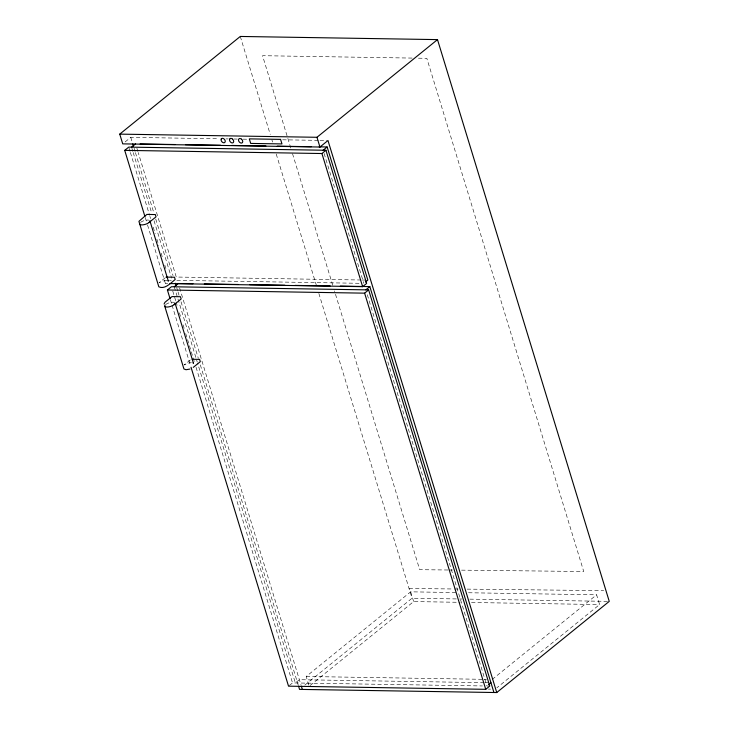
<?xml version="1.0" encoding="UTF-8"?>
<svg xmlns="http://www.w3.org/2000/svg" width="729" height="729" viewBox="0 0 729 729"><rect width="100%" height="100%" fill="white"/><g stroke="black" fill="none" stroke-linecap="round" stroke-linejoin="round"><path stroke-width="0.55" stroke-dasharray="3.65 2.73" d="M125.142 141.918L130.764 137.362L219.174 138.774M165.173 277.813L159.022 282.797L162.385 281.093L167.251 280.519M147.55 225.051L165.419 283.499L167.023 282.205M190.287 359.962L184.136 364.956L187.508 363.242L191.372 362.577M289.331 685.506L292.539 682.909L482.407 685.943M308.859 685.142L306.216 676.485L410.673 591.83L457.165 592.577M304.813 685.114L412.04 598.227L458.505 598.965M310.071 685.515L413.653 601.571L460.136 602.318M492.157 679.464L596.614 594.809L599.593 604.551L496.886 687.784M447.98 569.996L419.694 569.686L334.465 290.907M449.11 570.014L452.499 570.051M461.557 570.151L583.729 571.5L426.829 58.32L417.772 58.174M409.06 588.485L453.447 588.977M454.586 588.986L458.003 589.023M467.107 589.123L603.694 590.636M412.104 58.083L262.549 55.696L290.853 148.251M225.972 138.884L228.241 138.92M233.909 139.011L237.308 139.066M242.976 139.157L247.505 139.23M282.642 139.795L318.91 140.369M320.04 140.387L326.847 140.497M361.046 280L176.272 277.038L138.218 152.561M362.185 280.018L366.714 280.091M169.438 280.246L171.315 280.273M176.792 280.364L360.427 283.308M165.419 283.499L167.688 283.535M468.501 592.75L596.614 594.809M459.644 598.983L461.904 599.019M469.841 599.147L609.253 601.379M471.481 602.5L599.593 604.551M306.216 676.485L483.081 679.319M484.22 679.337L486.489 679.373M484.156 682.654L299.382 679.692L295.363 682.955L197.532 362.969M485.286 682.672L489.824 682.745M489.751 686.062L486.936 686.016L366.815 293.122M488.33 689.096L490.599 689.133M324.123 153.473L363.835 283.362M292.52 153.701L332.807 285.467M410.673 591.83L413.653 601.571M240.288 36.45L270.249 134.446M271.908 139.886L272.573 142.064M276.236 154.047L317.179 287.964M318.846 293.413L412.04 598.227M136.888 148.233L137.881 151.477M179.589 287.882L301.031 685.105M130.764 137.362L132.432 142.802M134.09 148.251L135.093 151.514M135.43 152.607L154.065 213.579M155.733 219.019L173.046 275.644M176.7 287.618L177.703 290.88M178.04 291.974L179.033 295.236M181.029 301.77L198.343 358.395M200.338 364.919L298.207 685.032M131.885 148.242L132.878 151.486M133.207 152.571L151.741 213.187M154.056 220.759L171.597 278.132M174.24 286.789L197.204 361.885M129.06 148.197L130.054 151.441M130.391 152.525L149.582 215.301M149.91 216.385L150.575 218.545M153.227 227.211L155.204 233.699M156.863 239.112L158.849 245.609M161.164 253.191L162.485 257.519M164.809 265.092L166.13 269.42M172.755 291.099L175.753 300.895M176.081 301.979L177.083 305.241M179.407 312.859L180.737 317.215M183.07 324.833L184.401 329.189M185.731 333.545L194.379 361.839M196.046 367.279L292.539 682.909M145.235 217.479L147.222 223.967M170.404 299.792L171.734 304.148M172.062 305.232L190.697 366.186M165.665 304.549A5.395 1.95 -17 0 1 174.623 302.544M140.551 222.4A5.395 1.95 -17 0 1 148.78 220.122"/><path stroke-width="1.09" d="M496.75 692.55L327.977 140.515L319.94 147.03L122.727 143.868L119.747 134.127L240.288 36.45L437.5 39.612L609.253 601.379L496.75 692.55L299.537 689.388L298.544 686.126M144.898 216.395L124.714 150.365L128.732 147.112L325.945 150.265L366.651 283.408L362.632 286.661L169.957 283.572M131.548 147.158L135.567 143.895M149.008 222.536L156.033 216.832L155.341 214.563L146.884 214.426L138.92 221.352L158.822 286.816C164.854 289.777 171.06 282.715 175.197 279.508L174.504 277.23L166.048 277.102M119.747 134.127L316.96 137.289L437.5 39.612M323.129 150.22L327.148 146.966L367.853 280.1L365.439 282.059M124.714 150.365L321.926 153.527L325.945 150.265M170.067 298.708L167.406 289.996L171.424 286.743L368.637 289.896L489.751 686.062L485.733 689.324L288.529 686.162L191.034 367.27M174.24 286.789L178.259 283.526L192.994 283.763M174.122 304.686L181.157 298.99L180.455 296.721L172.008 296.585L164.973 302.28L164.08 304.029M193.285 367.361L200.311 361.666L199.618 359.388L192.219 359.269M365.821 289.86L369.831 286.597L493.934 692.504M167.406 289.996L364.618 293.158L368.637 289.896M488.539 684.713L490.954 682.763M189.914 369.065L186.041 369.731L183.936 368.974L164.772 306.298M140.105 143.968L175.242 144.533M185.448 144.697L220.586 145.262M231.922 145.445L265.93 145.991M277.266 146.165L311.274 146.711M319.211 146.839L327.148 146.966M204.33 283.946L238.337 284.492M249.673 284.674L284.811 285.239M295.017 285.404L330.155 285.959M340.361 286.123L369.831 286.597M167.971 280.783L168.363 281.184L149.901 220.787M193.085 362.942L193.477 363.343L175.343 304.02M316.96 137.289L319.94 147.03M321.926 153.527L362.632 286.661M364.618 293.158L485.733 689.324M301.359 686.189L302.353 689.434M132.76 143.895L133.425 146.073M175.37 283.262L176.035 285.44M221.288 138.966A2.497 1.74 51 0 1 224.058 138.993A2.497 1.74 51 0 1 225.024 142.155A2.497 1.74 51 0 1 222.245 142.091A2.57 1.786 51 0 1 221.261 138.884M229.708 139.011A2.497 1.74 51 0 1 232.496 139.057M232.524 139.148A2.497 1.74 51 0 1 233.471 142.292A2.497 1.74 51 0 1 230.71 142.246A2.497 1.74 51 0 1 229.735 139.102M175.06 303.455A5.395 1.95 -17 0 1 168.727 306.9A5.395 1.95 -17 0 1 165.036 305.187M149.946 221.306A5.395 1.95 -17 0 1 144.278 224.614A5.395 1.95 -17 0 1 139.613 223.63M280.574 139.376L249.3 138.875L250.694 143.422L281.968 143.923L280.574 139.376M241.481 139.175A2.497 1.74 51 0 0 238.729 139.157A2.497 1.74 51 0 0 239.741 142.401A2.497 1.74 51 0 0 242.502 142.419A2.497 1.74 51 0 0 241.481 139.175"/></g></svg>
